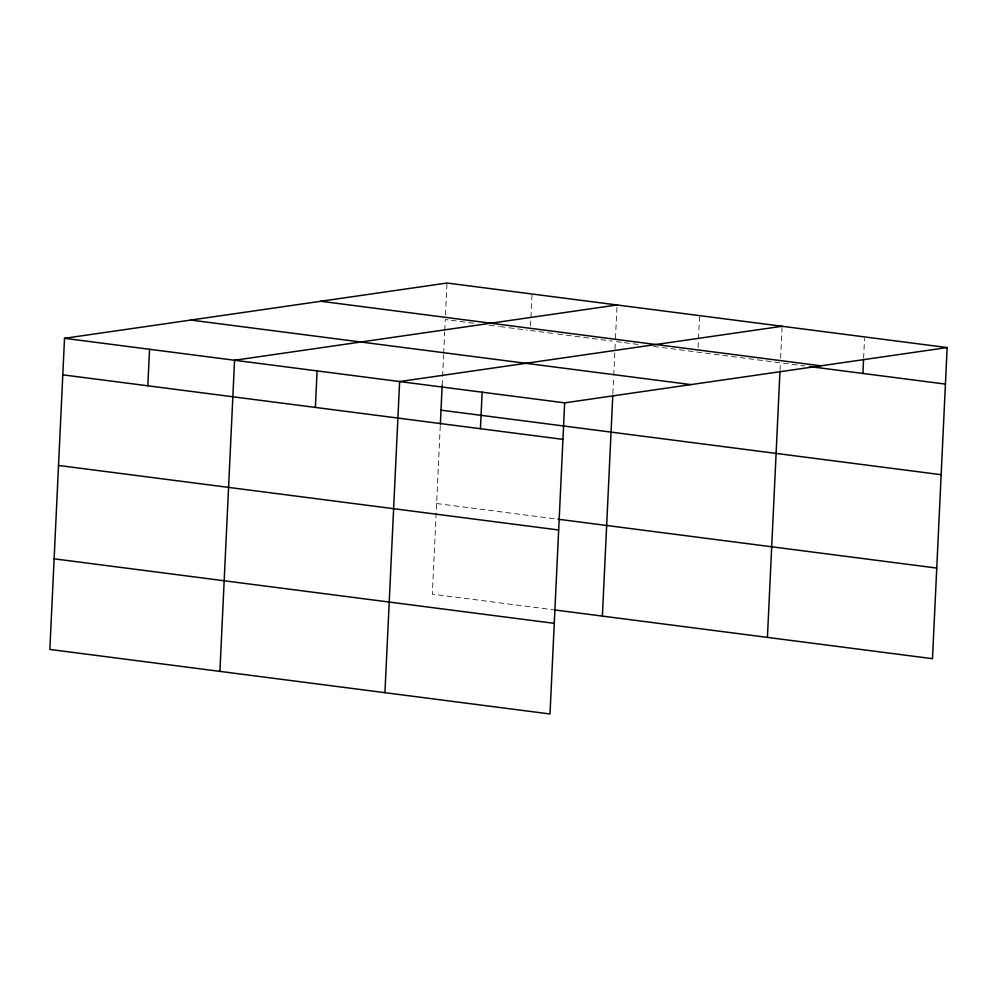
<?xml version="1.0" encoding="UTF-8"?>
<svg xmlns="http://www.w3.org/2000/svg" width="997" height="997" viewBox="0 0 997 997"><rect width="100%" height="100%" fill="white"/><g stroke="black" fill="none" stroke-linecap="round" stroke-linejoin="round"><path stroke-width="0.75" stroke-dasharray="4.99 3.74" d="M440.275 425.731L432.337 594.15L553.796 609.828M442.17 385.602L442.531 377.913M442.606 376.38L443.615 354.882M443.69 353.337L444.699 331.839M444.774 330.306L445.285 319.551L449.834 320.137M445.497 314.99L447.005 283.023M530.516 325.957L532.024 294.003M612.868 393.715L613.666 376.816M613.741 375.283L615.336 341.497L622.975 342.482M615.473 338.457L617.056 304.97M698.074 347.579L699.582 315.625M780.015 370.473L780.377 362.796M780.589 358.235L782.097 326.268M863.626 358.222L864.549 338.444M451.354 320.336L474.136 323.277M489.315 325.234L498.425 326.405M499.946 326.605L507.535 327.589M509.056 327.776L527.276 330.132M530.304 330.518L556.114 333.858M557.635 334.045L612.295 341.099M624.496 342.681L641.308 344.85M653.534 346.433L804.828 365.949M436.611 503.535L556.55 519.013"/><path stroke-width="1.5" d="M947.15 347.567L447.005 283.023L64.518 338.307L49.85 649.433L549.995 713.977L564.663 402.85L947.15 347.567L932.482 658.693L555.317 610.027M147.83 385.802L149.55 349.274M219.901 671.38L234.569 360.253L617.056 304.97M315.376 407.424L317.096 370.896M384.942 692.678L399.623 381.552L782.097 326.268M440.35 424.174L442.17 385.602M480.417 428.722L482.149 392.195M602.387 616.096L612.794 395.248M767.428 637.395L779.941 372.006M862.904 373.439L863.552 359.743M320.785 301.268L820.93 365.812M809.414 366.547L945.43 384.094M190.739 320.062L690.884 384.605M64.518 338.307L564.663 402.85M441.01 410.166L941.156 474.709M62.799 374.835L562.944 439.365M558.071 519.213L936.756 568.078M58.524 465.449L558.669 529.993M54.125 558.818L554.27 623.349"/></g></svg>
